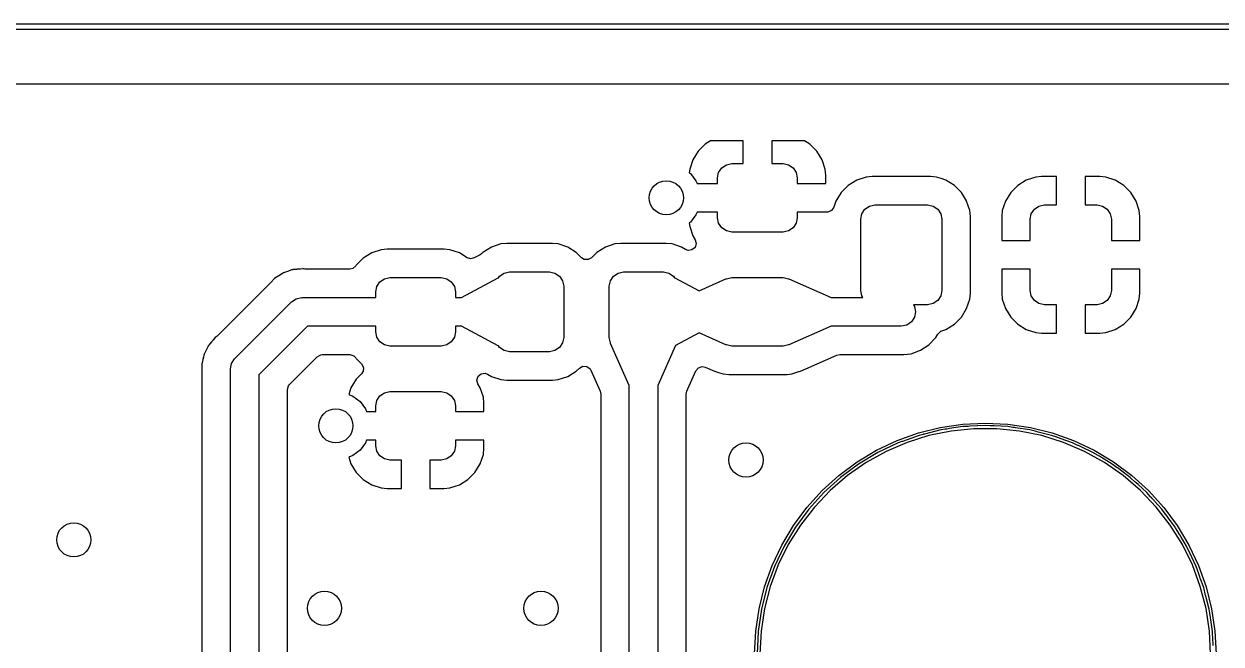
# Model space of a CAD drawing. Extents: x 1.18 to 9.06, y -3.74 to -1.97.
# Drawn here: x 6.777 to 7.604, y -2.395 to -1.967 of the extents above; entities that cross this region are included whole.
import ezdxf

# ---------------------------------------------------------------- set-up
doc = ezdxf.new("R2010")
doc.units = 0
doc.header["$MEASUREMENT"] = 0
doc.layers.add('BLACK', color=7, linetype='CONTINUOUS')

msp = doc.modelspace()

# ---------------------------------------------------------------- linework, layer by layer
at = {"layer": 'BLACK', "linetype": 'CONTINUOUS'}
for p, q in [((1.1811, -1.96654), (9.05512, -1.96654)), ((9.05315, -1.97047), (1.18307, -1.97047)), ((1.22535, -2.00787), (9.01087, -2.00787)), ((7.24731, -2.04952), (7.24243, -2.0544)), ((7.25099, -2.04724), (7.24731, -2.04952)), ((7.27362, -2.04724), (7.25099, -2.04724)), ((7.27362, -2.06299), (7.27362, -2.04724)), ((7.29331, -2.04724), (7.29331, -2.06299)), ((7.31594, -2.04724), (7.29331, -2.04724)), ((7.31962, -2.04952), (7.31594, -2.04724)), ((7.3245, -2.0544), (7.31962, -2.04952)), ((7.24243, -2.0544), (7.2388, -2.06027)), ((7.32812, -2.06027), (7.3245, -2.0544)), ((7.23663, -2.06682), (7.23638, -2.0693)), ((7.2388, -2.06027), (7.23663, -2.06682)), ((7.23663, -2.06682), (7.23663, -2.06682)), ((7.2388, -2.06027), (7.2388, -2.06027)), ((7.25665, -2.06907), (7.25879, -2.06587)), ((7.25879, -2.06587), (7.26198, -2.06374)), ((7.26198, -2.06374), (7.26575, -2.06299)), ((7.26575, -2.06299), (7.27362, -2.06299)), ((7.29331, -2.06299), (7.30118, -2.06299)), ((7.30118, -2.06299), (7.30495, -2.06374)), ((7.30495, -2.06374), (7.30814, -2.06587)), ((7.30814, -2.06587), (7.31027, -2.06907)), ((7.3303, -2.06682), (7.32812, -2.06027)), ((7.32812, -2.06027), (7.32812, -2.06027)), ((7.33071, -2.07087), (7.3303, -2.06682)), ((7.23638, -2.0693), (7.23718, -2.06991)), ((7.23718, -2.06991), (7.24093, -2.0748)), ((7.24093, -2.0748), (7.24175, -2.07677)), ((7.25591, -2.07283), (7.25665, -2.06907)), ((7.25591, -2.07677), (7.25591, -2.07283)), ((7.31027, -2.06907), (7.31102, -2.07283)), ((7.31102, -2.07283), (7.31102, -2.07677)), ((7.33071, -2.07677), (7.33071, -2.07087)), ((7.33071, -2.07087), (7.33071, -2.07087)), ((7.35209, -2.07442), (7.34621, -2.07804)), ((7.35865, -2.07224), (7.35209, -2.07442)), ((7.35209, -2.07442), (7.35209, -2.07442)), ((7.3627, -2.07183), (7.35865, -2.07224)), ((7.35865, -2.07224), (7.35865, -2.07224)), ((7.40305, -2.07183), (7.3627, -2.07183)), ((7.3627, -2.07183), (7.3627, -2.07183)), ((7.4071, -2.07224), (7.40305, -2.07183)), ((7.40305, -2.07183), (7.40305, -2.07183)), ((7.41038, -2.07333), (7.4071, -2.07224)), ((7.4071, -2.07224), (7.4071, -2.07224)), ((7.41365, -2.07442), (7.41038, -2.07333)), ((7.41953, -2.07804), (7.41365, -2.07442)), ((7.41365, -2.07442), (7.41365, -2.07442)), ((7.46923, -2.07443), (7.46335, -2.07806)), ((7.47578, -2.07226), (7.46923, -2.07443)), ((7.46923, -2.07443), (7.46923, -2.07443)), ((7.47982, -2.07185), (7.47578, -2.07226)), ((7.47578, -2.07226), (7.47578, -2.07226)), ((7.49016, -2.07185), (7.47982, -2.07185)), ((7.49016, -2.09154), (7.49016, -2.07185)), ((7.52018, -2.07185), (7.50984, -2.07185)), ((7.50984, -2.07185), (7.50984, -2.09154)), ((7.52422, -2.07226), (7.52018, -2.07185)), ((7.53077, -2.07443), (7.52422, -2.07226)), ((7.52422, -2.07226), (7.52422, -2.07226)), ((7.53665, -2.07806), (7.53077, -2.07443)), ((7.53077, -2.07443), (7.53077, -2.07443)), ((7.24175, -2.07677), (7.25591, -2.07677)), ((7.31102, -2.07677), (7.33071, -2.07677)), ((7.34133, -2.08293), (7.3377, -2.08881)), ((7.34621, -2.07804), (7.34133, -2.08293)), ((7.34133, -2.08293), (7.34133, -2.08293)), ((7.34621, -2.07804), (7.34621, -2.07804)), ((7.42442, -2.08293), (7.41953, -2.07804)), ((7.41953, -2.07804), (7.41953, -2.07804)), ((7.428, -2.08874), (7.42442, -2.08293)), ((7.42442, -2.08293), (7.42442, -2.08293)), ((7.45847, -2.08294), (7.45485, -2.08881)), ((7.46335, -2.07806), (7.45847, -2.08294)), ((7.54153, -2.08294), (7.53665, -2.07806)), ((7.54515, -2.08881), (7.54153, -2.08294)), ((7.3377, -2.08881), (7.33628, -2.09311)), ((7.3377, -2.08881), (7.3377, -2.08881)), ((7.35771, -2.09442), (7.3609, -2.09228)), ((7.3609, -2.09228), (7.36467, -2.09154)), ((7.36467, -2.09154), (7.40108, -2.09154)), ((7.40108, -2.09154), (7.40485, -2.09228)), ((7.40485, -2.09228), (7.40804, -2.09442)), ((7.42804, -2.08881), (7.428, -2.08874)), ((7.43022, -2.09536), (7.42804, -2.08881)), ((7.45485, -2.08881), (7.45268, -2.09537)), ((7.45485, -2.08881), (7.45485, -2.08881)), ((7.47483, -2.09442), (7.47802, -2.09228)), ((7.47802, -2.09228), (7.48179, -2.09154)), ((7.48179, -2.09154), (7.49016, -2.09154)), ((7.50984, -2.09154), (7.51821, -2.09154)), ((7.51821, -2.09154), (7.52198, -2.09228)), ((7.52198, -2.09228), (7.52517, -2.09442)), ((7.54732, -2.09537), (7.54515, -2.08881)), ((7.54515, -2.08881), (7.54515, -2.08881)), ((7.24093, -2.09843), (7.23718, -2.10332)), ((7.24175, -2.09646), (7.24093, -2.09843)), ((7.25591, -2.09646), (7.24175, -2.09646)), ((7.25591, -2.10039), (7.25591, -2.09646)), ((7.25665, -2.10416), (7.25591, -2.10039)), ((7.31102, -2.10039), (7.31027, -2.10416)), ((7.33164, -2.09646), (7.31102, -2.09646)), ((7.31102, -2.09646), (7.31102, -2.10039)), ((7.33217, -2.09643), (7.33164, -2.09646)), ((7.33471, -2.09537), (7.33217, -2.09643)), ((7.33628, -2.09311), (7.33471, -2.09537)), ((7.35482, -2.10138), (7.35557, -2.09761)), ((7.35557, -2.09761), (7.35771, -2.09442)), ((7.40804, -2.09442), (7.41018, -2.09761)), ((7.41018, -2.09761), (7.41093, -2.10138)), ((7.43063, -2.09941), (7.43022, -2.09536)), ((7.43063, -2.11614), (7.43063, -2.09941)), ((7.45268, -2.09537), (7.45226, -2.09941)), ((7.45226, -2.09941), (7.45226, -2.11614)), ((7.45268, -2.09537), (7.45268, -2.09537)), ((7.47195, -2.10138), (7.4727, -2.09761)), ((7.4727, -2.09761), (7.47483, -2.09442)), ((7.52517, -2.09442), (7.5273, -2.09761)), ((7.5273, -2.09761), (7.52805, -2.10138)), ((7.54774, -2.09941), (7.54732, -2.09537)), ((7.54732, -2.09537), (7.54732, -2.09537)), ((7.54774, -2.11614), (7.54774, -2.09941)), ((7.54774, -2.09941), (7.54774, -2.09941)), ((7.23718, -2.10332), (7.23638, -2.10393)), ((7.23638, -2.10393), (7.23663, -2.10641)), ((7.23663, -2.10641), (7.2388, -2.11296)), ((7.25879, -2.10735), (7.25665, -2.10416)), ((7.26198, -2.10949), (7.25879, -2.10735)), ((7.26575, -2.11024), (7.26198, -2.10949)), ((7.30495, -2.10949), (7.30118, -2.11024)), ((7.30814, -2.10735), (7.30495, -2.10949)), ((7.31027, -2.10416), (7.30814, -2.10735)), ((7.35482, -2.15059), (7.35482, -2.10138)), ((7.41093, -2.10138), (7.41093, -2.15059)), ((7.47195, -2.11614), (7.47195, -2.10138)), ((7.52805, -2.10138), (7.52805, -2.11614)), ((7.2388, -2.11296), (7.2388, -2.11296)), ((7.2388, -2.11296), (7.24042, -2.11558)), ((7.24042, -2.11558), (7.24115, -2.11823)), ((7.30118, -2.11024), (7.26575, -2.11024)), ((7.43063, -2.13583), (7.43063, -2.11614)), ((7.45226, -2.11614), (7.47195, -2.11614)), ((7.52805, -2.11614), (7.54774, -2.11614)), ((7.01696, -2.12461), (7.01108, -2.12824)), ((7.02351, -2.12244), (7.01696, -2.12461)), ((7.01696, -2.12461), (7.01696, -2.12461)), ((7.02756, -2.12203), (7.02351, -2.12244)), ((7.02351, -2.12244), (7.02351, -2.12244)), ((7.06693, -2.12203), (7.02756, -2.12203)), ((7.02756, -2.12203), (7.02756, -2.12203)), ((7.07098, -2.12244), (7.06693, -2.12203)), ((7.07753, -2.12461), (7.07098, -2.12244)), ((7.07098, -2.12244), (7.07098, -2.12244)), ((7.08295, -2.12795), (7.07753, -2.12461)), ((7.09177, -2.12599), (7.08781, -2.12811)), ((7.09292, -2.12514), (7.09177, -2.12599)), ((7.09375, -2.1243), (7.09292, -2.12514)), ((7.09963, -2.12068), (7.09375, -2.1243)), ((7.10619, -2.1185), (7.09963, -2.12068)), ((7.09963, -2.12068), (7.09963, -2.12068)), ((7.11024, -2.11809), (7.10619, -2.1185)), ((7.10619, -2.1185), (7.10619, -2.1185)), ((7.14173, -2.11809), (7.11024, -2.11809)), ((7.11024, -2.11809), (7.11024, -2.11809)), ((7.14578, -2.1185), (7.14173, -2.11809)), ((7.15234, -2.12068), (7.14578, -2.1185)), ((7.14578, -2.1185), (7.14578, -2.1185)), ((7.15821, -2.1243), (7.15234, -2.12068)), ((7.1619, -2.12799), (7.15821, -2.1243)), ((7.15821, -2.1243), (7.15821, -2.1243)), ((7.17249, -2.1243), (7.16881, -2.12799)), ((7.17837, -2.12068), (7.17249, -2.1243)), ((7.18493, -2.1185), (7.17837, -2.12068)), ((7.17837, -2.12068), (7.17837, -2.12068)), ((7.18898, -2.11809), (7.18493, -2.1185)), ((7.18493, -2.1185), (7.18493, -2.1185)), ((7.22047, -2.11809), (7.18898, -2.11809)), ((7.18898, -2.11809), (7.18898, -2.11809)), ((7.22452, -2.1185), (7.22047, -2.11809)), ((7.23108, -2.12068), (7.22452, -2.1185)), ((7.22452, -2.1185), (7.22452, -2.1185)), ((7.2337, -2.1223), (7.23108, -2.12068)), ((7.23108, -2.12068), (7.23108, -2.12068)), ((7.23108, -2.12068), (7.23108, -2.12068)), ((7.23548, -2.12296), (7.2337, -2.1223)), ((7.23821, -2.12262), (7.23548, -2.12296)), ((7.24032, -2.12086), (7.23821, -2.12262)), ((7.24115, -2.11823), (7.24032, -2.12086)), ((7.00597, -2.13349), (7.00392, -2.13533)), ((7.00619, -2.13312), (7.00597, -2.13349)), ((7.01108, -2.12824), (7.00619, -2.13312)), ((7.08512, -2.12866), (7.08295, -2.12795)), ((7.08781, -2.12811), (7.08512, -2.12866)), ((7.16365, -2.12911), (7.1619, -2.12799)), ((7.16639, -2.12931), (7.16365, -2.12911)), ((7.16881, -2.12799), (7.16639, -2.12931)), ((6.94938, -2.14257), (6.94731, -2.14477)), ((6.9496, -2.14238), (6.94938, -2.14257)), ((6.94983, -2.14219), (6.9496, -2.14238)), ((6.9496, -2.14238), (6.9496, -2.14238)), ((6.95005, -2.14202), (6.94983, -2.1422)), ((6.94983, -2.1422), (6.94983, -2.14219)), ((6.95263, -2.14043), (6.95005, -2.14202)), ((6.95515, -2.13877), (6.95263, -2.14043)), ((6.95541, -2.13864), (6.95515, -2.13877)), ((6.95567, -2.13851), (6.95541, -2.13864)), ((6.95541, -2.13864), (6.95541, -2.13864)), ((6.95593, -2.13839), (6.95567, -2.13851)), ((6.95567, -2.13851), (6.95567, -2.13851)), ((6.9588, -2.13744), (6.95593, -2.13839)), ((6.96164, -2.13641), (6.9588, -2.13744)), ((6.96192, -2.13634), (6.96164, -2.13641)), ((6.96221, -2.13628), (6.96192, -2.13634)), ((6.96192, -2.13634), (6.96192, -2.13634)), ((6.96249, -2.13622), (6.96221, -2.13628)), ((6.96221, -2.13628), (6.96221, -2.13628)), ((6.9649, -2.13601), (6.96249, -2.13622)), ((6.9655, -2.13596), (6.9649, -2.13601)), ((6.96593, -2.13591), (6.9655, -2.13596)), ((6.96678, -2.13581), (6.96593, -2.13591)), ((6.96711, -2.13581), (6.96678, -2.13581)), ((6.96732, -2.1358), (6.96711, -2.13581)), ((6.96758, -2.13578), (6.96732, -2.1358)), ((6.96937, -2.13562), (6.96758, -2.13578)), ((6.9703, -2.13576), (6.96937, -2.13562)), ((6.97101, -2.13581), (6.9703, -2.13576)), ((7.00181, -2.13581), (6.97101, -2.13581)), ((7.00392, -2.13533), (7.00181, -2.13581)), ((7.02257, -2.14462), (7.02576, -2.14248)), ((7.02576, -2.14248), (7.02953, -2.14173)), ((7.02953, -2.14173), (7.06496, -2.14173)), ((7.06496, -2.14173), (7.06873, -2.14248)), ((7.06873, -2.14248), (7.07192, -2.14462)), ((7.07898, -2.15538), (7.10422, -2.1419)), ((7.10422, -2.1419), (7.10444, -2.14188)), ((7.10444, -2.14188), (7.10525, -2.14068)), ((7.10525, -2.14068), (7.10844, -2.13854)), ((7.10844, -2.13854), (7.1122, -2.1378)), ((7.1122, -2.1378), (7.13976, -2.1378)), ((7.13976, -2.1378), (7.14353, -2.13854)), ((7.14353, -2.13854), (7.14672, -2.14068)), ((7.14672, -2.14068), (7.14886, -2.14387)), ((7.18185, -2.14387), (7.18399, -2.14068)), ((7.18399, -2.14068), (7.18718, -2.13854)), ((7.18718, -2.13854), (7.19094, -2.1378)), ((7.19094, -2.1378), (7.2185, -2.1378)), ((7.2185, -2.1378), (7.22227, -2.13854)), ((7.22227, -2.13854), (7.22546, -2.14068)), ((7.22546, -2.14068), (7.22625, -2.14185)), ((7.22625, -2.14185), (7.22625, -2.14185)), ((7.22625, -2.14185), (7.22648, -2.1419)), ((7.22648, -2.1419), (7.24309, -2.15077)), ((7.24309, -2.15077), (7.26168, -2.14261)), ((7.26168, -2.14261), (7.26179, -2.14261)), ((7.26179, -2.14261), (7.26198, -2.14248)), ((7.26198, -2.14248), (7.26575, -2.14173)), ((7.26575, -2.14173), (7.30118, -2.14173)), ((7.30118, -2.14173), (7.30495, -2.14248)), ((7.30495, -2.14248), (7.3051, -2.14258)), ((7.3051, -2.14258), (7.30525, -2.14261)), ((7.30525, -2.14261), (7.33437, -2.15539)), ((7.43063, -2.15256), (7.43063, -2.13583)), ((7.47195, -2.13583), (7.45226, -2.13583)), ((7.45226, -2.13583), (7.45226, -2.15256)), ((7.47195, -2.15059), (7.47195, -2.13583)), ((7.54774, -2.13583), (7.52805, -2.13583)), ((7.52805, -2.13583), (7.52805, -2.15059)), ((7.54774, -2.15256), (7.54774, -2.13583)), ((6.94731, -2.14477), (6.91001, -2.18206)), ((7.01969, -2.15157), (7.02043, -2.14781)), ((7.02043, -2.14781), (7.02257, -2.14462)), ((7.07192, -2.14462), (7.07405, -2.14781)), ((7.07405, -2.14781), (7.0748, -2.15157)), ((7.14886, -2.14387), (7.14961, -2.14764)), ((7.14961, -2.14764), (7.14961, -2.18307)), ((7.1811, -2.14764), (7.18185, -2.14387)), ((7.1811, -2.18307), (7.1811, -2.14764)), ((7.35557, -2.15436), (7.35482, -2.15059)), ((7.41093, -2.15059), (7.41018, -2.15436)), ((7.4727, -2.15436), (7.47195, -2.15059)), ((7.52805, -2.15059), (7.5273, -2.15436)), ((6.92217, -2.19776), (6.96154, -2.15839)), ((6.96154, -2.15839), (6.96474, -2.15626)), ((6.96154, -2.15839), (6.96154, -2.15839)), ((6.96474, -2.15626), (6.9685, -2.15551)), ((6.9685, -2.15551), (6.9685, -2.15551)), ((6.9685, -2.15551), (7.01969, -2.15551)), ((7.01969, -2.15551), (7.01969, -2.15157)), ((7.0748, -2.15157), (7.0748, -2.15551)), ((7.0748, -2.15551), (7.07885, -2.15551)), ((7.07885, -2.15551), (7.07888, -2.15546)), ((7.07888, -2.15546), (7.07898, -2.15538)), ((7.33437, -2.15539), (7.33449, -2.15551)), ((7.33449, -2.15551), (7.35634, -2.15551)), ((7.35634, -2.15551), (7.35557, -2.15436)), ((7.40804, -2.15755), (7.40485, -2.15968)), ((7.41018, -2.15436), (7.40804, -2.15755)), ((7.42804, -2.16316), (7.43022, -2.15661)), ((7.43022, -2.15661), (7.43063, -2.15256)), ((7.45226, -2.15256), (7.45268, -2.1566)), ((7.45268, -2.1566), (7.45268, -2.1566)), ((7.45268, -2.1566), (7.45485, -2.16315)), ((7.47483, -2.15755), (7.4727, -2.15436)), ((7.47802, -2.15968), (7.47483, -2.15755)), ((7.52517, -2.15755), (7.52198, -2.15968)), ((7.5273, -2.15436), (7.52517, -2.15755)), ((7.54515, -2.16315), (7.54732, -2.1566)), ((7.54732, -2.1566), (7.54774, -2.15256)), ((7.54732, -2.1566), (7.54732, -2.1566)), ((7.54774, -2.15256), (7.54774, -2.15256)), ((7.40108, -2.16043), (7.3912, -2.16043)), ((7.3912, -2.16043), (7.39197, -2.16159)), ((7.39197, -2.16159), (7.39272, -2.16535)), ((7.39272, -2.16535), (7.39197, -2.16912)), ((7.40485, -2.15968), (7.40108, -2.16043)), ((7.42442, -2.16904), (7.42804, -2.16316)), ((7.45485, -2.16315), (7.45485, -2.16315)), ((7.45485, -2.16315), (7.45847, -2.16903)), ((7.48179, -2.16043), (7.47802, -2.15968)), ((7.49016, -2.16043), (7.48179, -2.16043)), ((7.49016, -2.18012), (7.49016, -2.16043)), ((7.51821, -2.16043), (7.50984, -2.16043)), ((7.50984, -2.16043), (7.50984, -2.18012)), ((7.52198, -2.15968), (7.51821, -2.16043)), ((7.54153, -2.16903), (7.54515, -2.16315)), ((7.54515, -2.16315), (7.54515, -2.16315)), ((6.97258, -2.1752), (6.93898, -2.2088)), ((7.01969, -2.1752), (6.97258, -2.1752)), ((7.01969, -2.17913), (7.01969, -2.1752)), ((7.07888, -2.1752), (7.0748, -2.1752)), ((7.0748, -2.1752), (7.0748, -2.17913)), ((7.07898, -2.17533), (7.07888, -2.1752)), ((7.10422, -2.18881), (7.07898, -2.17533)), ((7.33437, -2.17532), (7.30525, -2.1881)), ((7.33451, -2.17522), (7.33437, -2.17532)), ((7.33452, -2.1752), (7.33451, -2.17522)), ((7.38287, -2.1752), (7.33452, -2.1752)), ((7.38664, -2.17445), (7.38287, -2.1752)), ((7.38983, -2.17231), (7.38664, -2.17445)), ((7.39197, -2.16912), (7.38983, -2.17231)), ((7.41365, -2.17755), (7.41953, -2.17393)), ((7.41953, -2.17393), (7.42442, -2.16904)), ((7.45847, -2.16903), (7.46335, -2.17391)), ((7.46335, -2.17391), (7.46923, -2.17753)), ((7.53077, -2.17753), (7.53665, -2.17391)), ((7.53665, -2.17391), (7.54153, -2.16903)), ((6.90872, -2.18309), (6.9074, -2.18466)), ((6.90948, -2.18252), (6.90872, -2.18309)), ((6.91001, -2.18206), (6.90948, -2.18252)), ((7.02043, -2.1829), (7.01969, -2.17913)), ((7.02257, -2.18609), (7.02043, -2.1829)), ((7.07405, -2.1829), (7.07192, -2.18609)), ((7.0748, -2.17913), (7.07405, -2.1829)), ((7.14961, -2.18307), (7.14886, -2.18684)), ((7.18185, -2.18684), (7.1811, -2.18307)), ((7.24309, -2.17994), (7.22681, -2.18863)), ((7.26168, -2.1881), (7.24309, -2.17994)), ((7.402, -2.18814), (7.40674, -2.18312)), ((7.40674, -2.18312), (7.40814, -2.18068)), ((7.40814, -2.18068), (7.41014, -2.17878)), ((7.41014, -2.17878), (7.41084, -2.17849)), ((7.41084, -2.17849), (7.41365, -2.17755)), ((7.46923, -2.17753), (7.46923, -2.17753)), ((7.46923, -2.17753), (7.47578, -2.1797)), ((7.47578, -2.1797), (7.47578, -2.1797)), ((7.47578, -2.1797), (7.47982, -2.18012)), ((7.47982, -2.18012), (7.47982, -2.18012)), ((7.47982, -2.18012), (7.49016, -2.18012)), ((7.50984, -2.18012), (7.52018, -2.18012)), ((7.52018, -2.18012), (7.52422, -2.1797)), ((7.52018, -2.18012), (7.52018, -2.18012)), ((7.52422, -2.1797), (7.53077, -2.17753)), ((7.52422, -2.1797), (7.52422, -2.1797)), ((7.53077, -2.17753), (7.53077, -2.17753)), ((6.90254, -2.19185), (6.90118, -2.19455)), ((6.90381, -2.18911), (6.90254, -2.19185)), ((6.90396, -2.18887), (6.90381, -2.18911)), ((6.90412, -2.18861), (6.90396, -2.18886)), ((6.90396, -2.18886), (6.90396, -2.18887)), ((6.90428, -2.18838), (6.90412, -2.18861)), ((6.90412, -2.18861), (6.90412, -2.18861)), ((6.90622, -2.18606), (6.90428, -2.18838)), ((6.90702, -2.18505), (6.90622, -2.18606)), ((6.90725, -2.18482), (6.90702, -2.18505)), ((6.9074, -2.18466), (6.90725, -2.18482)), ((7.02576, -2.18823), (7.02257, -2.18609)), ((7.02953, -2.18898), (7.02576, -2.18823)), ((7.06496, -2.18898), (7.02953, -2.18898)), ((7.06873, -2.18823), (7.06496, -2.18898)), ((7.07192, -2.18609), (7.06873, -2.18823)), ((7.10446, -2.18886), (7.10422, -2.18881)), ((7.10525, -2.19003), (7.10446, -2.18886)), ((7.10446, -2.18886), (7.10446, -2.18886)), ((7.10844, -2.19216), (7.10525, -2.19003)), ((7.1122, -2.19291), (7.10844, -2.19216)), ((7.14353, -2.19216), (7.13976, -2.19291)), ((7.14672, -2.19003), (7.14353, -2.19216)), ((7.14886, -2.18684), (7.14672, -2.19003)), ((7.18198, -2.18703), (7.18185, -2.18684)), ((7.18198, -2.18714), (7.18198, -2.18703)), ((7.19476, -2.21626), (7.18198, -2.18714)), ((7.22681, -2.18863), (7.21469, -2.21626)), ((7.26183, -2.18812), (7.26168, -2.1881)), ((7.26198, -2.18823), (7.26183, -2.18812)), ((7.26575, -2.18898), (7.26198, -2.18823)), ((7.30118, -2.18898), (7.26575, -2.18898)), ((7.30495, -2.18823), (7.30118, -2.18898)), ((7.30514, -2.1881), (7.30495, -2.18823)), ((7.30525, -2.1881), (7.30514, -2.1881)), ((7.38973, -2.1943), (7.39623, -2.19194)), ((7.39623, -2.19194), (7.402, -2.18814)), ((6.89996, -2.19969), (6.89959, -2.20127)), ((6.90028, -2.19833), (6.89996, -2.19969)), ((6.90065, -2.19655), (6.90028, -2.19833)), ((6.9009, -2.19537), (6.90065, -2.19655)), ((6.90098, -2.1951), (6.9009, -2.19537)), ((6.90108, -2.19482), (6.90098, -2.1951)), ((6.90098, -2.1951), (6.90098, -2.1951)), ((6.90118, -2.19455), (6.90108, -2.19482)), ((6.90108, -2.19482), (6.90108, -2.19482)), ((6.92004, -2.20096), (6.92217, -2.19776)), ((6.96011, -2.21553), (6.97931, -2.19633)), ((6.97931, -2.19633), (6.98173, -2.19501)), ((6.98173, -2.19501), (6.98276, -2.1949)), ((6.98276, -2.1949), (7.00181, -2.1949)), ((7.00181, -2.1949), (7.00445, -2.19568)), ((7.00445, -2.19568), (7.00597, -2.19722)), ((7.00597, -2.19722), (7.00619, -2.19758)), ((7.00619, -2.19758), (7.00989, -2.20129)), ((7.13976, -2.19291), (7.1122, -2.19291)), ((7.31688, -2.20472), (7.33833, -2.19531)), ((7.33833, -2.19531), (7.34029, -2.1949)), ((7.34029, -2.1949), (7.38459, -2.1949)), ((7.38459, -2.1949), (7.38973, -2.1943)), ((7.38459, -2.1949), (7.38459, -2.1949)), ((6.89952, -2.20185), (6.8995, -2.20213)), ((6.8995, -2.20213), (6.89959, -2.20515)), ((6.89955, -2.20155), (6.89952, -2.20185)), ((6.89952, -2.20185), (6.89952, -2.20185)), ((6.89959, -2.20127), (6.89955, -2.20155)), ((6.89955, -2.20155), (6.89955, -2.20155)), ((6.89959, -2.20515), (6.89959, -2.6255)), ((6.91929, -2.20472), (6.92004, -2.20096)), ((6.91929, -2.63012), (6.91929, -2.20472)), ((6.93898, -2.2088), (6.93898, -2.63008)), ((7.00989, -2.20819), (7.00621, -2.21188)), ((7.00989, -2.20129), (7.01121, -2.2037)), ((7.01102, -2.20644), (7.00989, -2.20819)), ((7.01121, -2.2037), (7.01102, -2.20644)), ((7.09038, -2.20985), (7.0925, -2.20809)), ((7.0925, -2.20809), (7.09523, -2.20775)), ((7.09523, -2.20775), (7.097, -2.20841)), ((7.097, -2.20841), (7.09963, -2.21003)), ((7.15234, -2.21003), (7.15821, -2.20641)), ((7.15821, -2.20641), (7.16045, -2.20417)), ((7.16045, -2.20417), (7.16287, -2.20285)), ((7.16287, -2.20285), (7.16561, -2.20305)), ((7.16561, -2.20305), (7.16781, -2.20469)), ((7.16781, -2.20469), (7.16838, -2.20566)), ((7.16838, -2.20566), (7.17477, -2.22022)), ((7.23545, -2.21846), (7.2409, -2.20604)), ((7.2409, -2.20604), (7.24267, -2.20394)), ((7.24267, -2.20394), (7.2453, -2.20312)), ((7.2453, -2.20312), (7.24734, -2.20353)), ((7.24734, -2.20353), (7.25369, -2.20632)), ((7.25369, -2.20632), (7.25662, -2.20724)), ((7.25662, -2.20724), (7.25973, -2.20827)), ((7.25973, -2.20827), (7.26378, -2.20868)), ((7.26378, -2.20868), (7.30315, -2.20868)), ((7.30315, -2.20868), (7.30409, -2.20858)), ((7.30315, -2.20868), (7.30315, -2.20868)), ((7.30315, -2.20868), (7.30315, -2.20868)), ((7.30409, -2.20858), (7.3072, -2.20827)), ((7.3072, -2.20827), (7.31214, -2.20663)), ((7.31214, -2.20663), (7.31225, -2.2066)), ((7.31225, -2.2066), (7.31324, -2.20632)), ((7.31324, -2.20632), (7.31688, -2.20472)), ((6.95868, -2.21899), (6.95946, -2.21635)), ((6.95946, -2.21635), (6.96011, -2.21553)), ((7.00621, -2.21188), (7.00258, -2.21775)), ((7.08956, -2.21248), (7.09038, -2.20985)), ((7.09029, -2.21513), (7.08956, -2.21248)), ((7.0919, -2.21775), (7.09029, -2.21513)), ((7.09963, -2.21003), (7.10619, -2.2122)), ((7.10619, -2.2122), (7.11024, -2.21262)), ((7.11024, -2.21262), (7.14173, -2.21262)), ((7.14173, -2.21262), (7.14395, -2.21239)), ((7.14173, -2.21262), (7.14173, -2.21262)), ((7.14173, -2.21262), (7.14173, -2.21262)), ((7.14395, -2.21239), (7.14578, -2.2122)), ((7.14578, -2.2122), (7.15234, -2.21003)), ((7.19486, -2.2164), (7.19476, -2.21626)), ((7.19488, -2.21641), (7.19486, -2.2164)), ((7.19488, -2.45655), (7.19488, -2.21641)), ((7.21469, -2.21626), (7.21457, -2.21638)), ((7.21457, -2.21638), (7.21457, -2.46063)), ((6.95868, -2.25394), (6.95868, -2.21899)), ((7.00258, -2.21775), (7.00103, -2.22243)), ((7.00103, -2.22243), (7.00394, -2.22364)), ((7.00258, -2.21775), (7.00258, -2.21775)), ((7.00394, -2.22364), (7.00883, -2.22739)), ((7.02043, -2.22655), (7.02257, -2.22336)), ((7.02257, -2.22336), (7.02576, -2.22122)), ((7.02576, -2.22122), (7.02953, -2.22047)), ((7.02953, -2.22047), (7.06496, -2.22047)), ((7.06496, -2.22047), (7.06873, -2.22122)), ((7.06873, -2.22122), (7.07192, -2.22336)), ((7.07192, -2.22336), (7.07405, -2.22655)), ((7.09408, -2.2243), (7.0919, -2.21775)), ((7.0919, -2.21775), (7.0919, -2.21775)), ((7.09449, -2.22835), (7.09408, -2.2243)), ((7.17477, -2.22022), (7.17518, -2.22218)), ((7.17518, -2.22218), (7.17518, -2.44637)), ((7.23427, -2.22218), (7.23468, -2.22022)), ((7.23427, -2.40157), (7.23427, -2.22218)), ((7.23468, -2.22022), (7.23545, -2.21846)), ((7.00883, -2.22739), (7.01258, -2.23228)), ((7.01258, -2.23228), (7.0134, -2.23425)), ((7.01969, -2.23031), (7.02043, -2.22655)), ((7.01969, -2.23425), (7.01969, -2.23031)), ((7.07405, -2.22655), (7.0748, -2.23031)), ((7.0748, -2.23031), (7.0748, -2.23425)), ((7.09449, -2.23425), (7.09449, -2.22835)), ((7.09449, -2.22835), (7.09449, -2.22835)), ((7.0134, -2.23425), (7.01969, -2.23425)), ((7.0748, -2.23425), (7.09449, -2.23425)), ((7.37993, -2.25426), (7.39466, -2.24899)), ((7.39466, -2.24899), (7.40984, -2.24519)), ((7.39802, -2.24996), (7.39517, -2.25067)), ((7.3982, -2.24991), (7.39802, -2.24996)), ((7.39827, -2.24989), (7.3982, -2.24991)), ((7.39886, -2.24975), (7.39827, -2.24989)), ((7.39827, -2.24989), (7.39827, -2.24989)), ((7.41018, -2.24691), (7.39886, -2.24975)), ((7.41737, -2.24766), (7.40192, -2.25083)), ((7.40984, -2.24519), (7.42532, -2.24289)), ((7.41324, -2.24646), (7.41018, -2.24691)), ((7.41342, -2.24643), (7.41324, -2.24646)), ((7.41358, -2.24639), (7.41342, -2.24643)), ((7.41413, -2.24632), (7.41358, -2.24639)), ((7.41358, -2.24639), (7.41358, -2.24639)), ((7.41445, -2.24628), (7.41413, -2.24632)), ((7.4163, -2.24601), (7.41445, -2.24628)), ((7.42549, -2.24464), (7.4163, -2.24601)), ((7.43306, -2.24606), (7.41737, -2.24766)), ((7.42532, -2.24289), (7.44094, -2.24213)), ((7.42873, -2.24448), (7.42549, -2.24464)), ((7.42892, -2.24447), (7.42873, -2.24448)), ((7.42917, -2.24444), (7.42892, -2.24447)), ((7.43026, -2.24441), (7.42917, -2.24444)), ((7.42917, -2.24444), (7.42917, -2.24444)), ((7.44094, -2.24388), (7.43026, -2.24441)), ((7.44883, -2.24606), (7.43306, -2.24606)), ((7.44094, -2.24213), (7.45657, -2.24289)), ((7.44435, -2.24405), (7.44094, -2.24388)), ((7.44453, -2.24405), (7.44435, -2.24405)), ((7.44483, -2.24405), (7.44453, -2.24405)), ((7.44487, -2.24405), (7.44483, -2.24405)), ((7.44613, -2.24414), (7.44487, -2.24405)), ((7.44487, -2.24405), (7.44487, -2.24405)), ((7.44697, -2.24418), (7.44613, -2.24414)), ((7.4564, -2.24464), (7.44697, -2.24418)), ((7.46452, -2.24766), (7.44883, -2.24606)), ((7.45993, -2.24517), (7.4564, -2.24464)), ((7.4564, -2.24464), (7.4564, -2.24464)), ((7.4564, -2.24464), (7.4564, -2.24464)), ((7.45657, -2.24289), (7.47205, -2.24519)), ((7.4601, -2.24519), (7.45993, -2.24517)), ((7.46054, -2.24522), (7.4601, -2.24519)), ((7.46099, -2.2453), (7.46054, -2.24522)), ((7.46054, -2.24522), (7.46054, -2.24522)), ((7.46054, -2.24522), (7.46054, -2.24522)), ((7.46054, -2.24522), (7.46054, -2.24522)), ((7.46191, -2.24546), (7.46099, -2.2453)), ((7.47171, -2.24691), (7.46191, -2.24546)), ((7.47997, -2.25083), (7.46452, -2.24766)), ((7.47532, -2.24782), (7.47171, -2.24691)), ((7.47205, -2.24519), (7.48723, -2.24899)), ((7.47549, -2.24786), (7.47532, -2.24782)), ((7.47601, -2.24795), (7.47549, -2.24786)), ((7.47746, -2.24836), (7.47601, -2.24795)), ((7.47601, -2.24795), (7.47601, -2.24795)), ((7.48672, -2.25067), (7.47746, -2.24836)), ((7.48723, -2.24899), (7.50196, -2.25426)), ((6.95868, -2.6255), (6.95868, -2.25394)), ((7.01258, -2.25591), (7.00883, -2.2608)), ((7.0134, -2.25394), (7.01258, -2.25591)), ((7.01969, -2.25394), (7.0134, -2.25394)), ((7.01969, -2.25787), (7.01969, -2.25394)), ((7.02043, -2.26164), (7.01969, -2.25787)), ((7.0748, -2.25787), (7.07405, -2.26164)), ((7.09449, -2.25394), (7.0748, -2.25394)), ((7.0748, -2.25394), (7.0748, -2.25787)), ((7.09449, -2.25984), (7.09449, -2.25394)), ((7.36578, -2.26095), (7.37993, -2.25426)), ((7.3806, -2.25589), (7.36661, -2.2625)), ((7.38687, -2.25556), (7.37237, -2.26178)), ((7.3832, -2.25496), (7.3806, -2.25589)), ((7.3806, -2.25589), (7.3806, -2.25589)), ((7.38337, -2.25489), (7.3832, -2.25496)), ((7.38364, -2.2548), (7.38337, -2.25489)), ((7.39517, -2.25067), (7.38364, -2.2548)), ((7.40192, -2.25083), (7.38687, -2.25556)), ((7.49502, -2.25556), (7.47997, -2.25083)), ((7.49038, -2.25198), (7.48672, -2.25067)), ((7.49054, -2.25204), (7.49038, -2.25198)), ((7.49074, -2.25209), (7.49054, -2.25204)), ((7.49113, -2.2522), (7.49074, -2.25209)), ((7.49261, -2.25278), (7.49113, -2.2522)), ((7.50129, -2.25589), (7.49261, -2.25278)), ((7.50952, -2.26178), (7.49502, -2.25556)), ((7.50259, -2.2565), (7.50129, -2.25589)), ((7.50129, -2.25589), (7.50129, -2.25589)), ((7.50129, -2.25589), (7.50129, -2.25589)), ((7.50129, -2.25589), (7.50129, -2.25589)), ((7.50129, -2.25589), (7.50129, -2.25589)), ((7.50196, -2.25426), (7.51611, -2.26095)), ((7.50495, -2.25762), (7.50259, -2.2565)), ((7.5051, -2.25769), (7.50495, -2.25762)), ((7.50575, -2.25794), (7.5051, -2.25769)), ((7.50723, -2.2587), (7.50575, -2.25794)), ((7.00394, -2.26455), (7.00103, -2.26575)), ((7.00103, -2.26575), (7.00258, -2.27044)), ((7.00883, -2.2608), (7.00394, -2.26455)), ((7.02257, -2.26483), (7.02043, -2.26164)), ((7.02576, -2.26697), (7.02257, -2.26483)), ((7.07192, -2.26483), (7.06873, -2.26697)), ((7.07405, -2.26164), (7.07192, -2.26483)), ((7.0919, -2.27044), (7.09408, -2.26389)), ((7.09408, -2.26389), (7.09449, -2.25984)), ((7.09408, -2.26389), (7.09408, -2.26389)), ((7.09449, -2.25984), (7.09449, -2.25984)), ((7.35236, -2.269), (7.36578, -2.26095)), ((7.36661, -2.2625), (7.35334, -2.27046)), ((7.37237, -2.26178), (7.35858, -2.26943)), ((7.51528, -2.2625), (7.50723, -2.2587)), ((7.52331, -2.26943), (7.50952, -2.26178)), ((7.5189, -2.26467), (7.51528, -2.2625)), ((7.51611, -2.26095), (7.52953, -2.269)), ((7.51904, -2.26475), (7.5189, -2.26467)), ((7.51973, -2.26511), (7.51904, -2.26475)), ((7.52047, -2.26558), (7.51973, -2.26511)), ((7.51973, -2.26511), (7.51973, -2.26511)), ((7.52117, -2.26604), (7.52047, -2.26558)), ((7.52855, -2.27046), (7.52117, -2.26604)), ((7.00258, -2.27044), (7.00258, -2.27044)), ((7.00258, -2.27044), (7.00621, -2.27631)), ((7.02953, -2.26772), (7.02576, -2.26697)), ((7.0374, -2.26772), (7.02953, -2.26772)), ((7.0374, -2.2874), (7.0374, -2.26772)), ((7.06496, -2.26772), (7.05709, -2.26772)), ((7.05709, -2.26772), (7.05709, -2.2874)), ((7.06873, -2.26697), (7.06496, -2.26772)), ((7.08828, -2.27631), (7.0919, -2.27044)), ((7.0919, -2.27044), (7.0919, -2.27044)), ((7.33979, -2.27832), (7.35236, -2.269)), ((7.35334, -2.27046), (7.34091, -2.27968)), ((7.35858, -2.26943), (7.34563, -2.27844)), ((7.53626, -2.27844), (7.52331, -2.26943)), ((7.53207, -2.27307), (7.52855, -2.27046)), ((7.52953, -2.269), (7.5421, -2.27832)), ((7.5322, -2.27316), (7.53207, -2.27307)), ((7.53293, -2.27363), (7.5322, -2.27316)), ((7.53429, -2.27472), (7.53293, -2.27363)), ((7.53293, -2.27363), (7.53293, -2.27363)), ((7.54098, -2.27968), (7.53429, -2.27472)), ((7.00621, -2.27631), (7.01109, -2.28119)), ((7.01109, -2.28119), (7.01696, -2.28482)), ((7.07752, -2.28482), (7.0834, -2.28119)), ((7.0834, -2.28119), (7.08828, -2.27631)), ((7.3282, -2.28883), (7.33979, -2.27832)), ((7.34091, -2.27968), (7.32944, -2.29007)), ((7.34563, -2.27844), (7.33366, -2.28872)), ((7.54823, -2.28872), (7.53626, -2.27844)), ((7.54175, -2.28037), (7.54098, -2.27968)), ((7.54436, -2.28274), (7.54175, -2.28037)), ((7.5421, -2.27832), (7.55369, -2.28883)), ((7.54447, -2.28284), (7.54436, -2.28274)), ((7.54521, -2.28343), (7.54447, -2.28284)), ((7.01696, -2.28482), (7.01696, -2.28482)), ((7.01696, -2.28482), (7.02352, -2.28699)), ((7.02352, -2.28699), (7.02352, -2.28699)), ((7.02352, -2.28699), (7.02756, -2.2874)), ((7.02756, -2.2874), (7.0374, -2.2874)), ((7.0374, -2.2874), (7.0374, -2.2874)), ((7.05709, -2.2874), (7.06693, -2.2874)), ((7.06693, -2.2874), (7.07097, -2.28699)), ((7.06693, -2.2874), (7.06693, -2.2874)), ((7.07097, -2.28699), (7.07752, -2.28482)), ((7.07752, -2.28482), (7.07752, -2.28482)), ((7.31769, -2.30042), (7.3282, -2.28883)), ((7.32944, -2.29007), (7.31905, -2.30154)), ((7.33366, -2.28872), (7.3228, -2.30015)), ((7.54647, -2.28466), (7.54521, -2.28343)), ((7.54521, -2.28343), (7.54521, -2.28343)), ((7.55245, -2.29007), (7.54647, -2.28466)), ((7.55909, -2.30015), (7.54823, -2.28872)), ((7.55516, -2.29306), (7.55245, -2.29007)), ((7.55245, -2.29007), (7.55245, -2.29007)), ((7.55245, -2.29007), (7.55245, -2.29007)), ((7.55369, -2.28883), (7.5642, -2.30042)), ((7.55562, -2.29357), (7.55516, -2.29306)), ((7.55573, -2.29368), (7.55562, -2.29357)), ((7.55646, -2.29439), (7.55573, -2.29368)), ((7.5576, -2.29575), (7.55646, -2.29439)), ((7.55796, -2.29615), (7.5576, -2.29575)), ((7.56284, -2.30154), (7.55796, -2.29615)), ((7.30837, -2.31299), (7.31769, -2.30042)), ((7.31905, -2.30154), (7.30983, -2.31397)), ((7.3228, -2.30015), (7.31314, -2.31262)), ((7.56875, -2.31262), (7.55909, -2.30015)), ((7.56477, -2.30414), (7.56284, -2.30154)), ((7.5642, -2.30042), (7.57352, -2.31299)), ((7.56576, -2.30547), (7.56477, -2.30414)), ((7.56585, -2.30559), (7.56576, -2.30547)), ((7.56656, -2.30643), (7.56585, -2.30559)), ((7.56755, -2.30789), (7.56656, -2.30643)), ((7.57206, -2.31397), (7.56755, -2.30789)), ((7.30032, -2.32641), (7.30837, -2.31299)), ((7.30983, -2.31397), (7.30187, -2.32724)), ((7.31314, -2.31262), (7.3048, -2.32601)), ((7.57709, -2.32601), (7.56875, -2.31262)), ((7.57242, -2.31457), (7.57206, -2.31397)), ((7.57467, -2.31832), (7.57242, -2.31457)), ((7.57352, -2.31299), (7.58157, -2.32641)), ((7.57475, -2.31844), (7.57467, -2.31832)), ((7.5754, -2.31941), (7.57475, -2.31844)), ((7.57625, -2.32095), (7.5754, -2.31941)), ((7.57739, -2.32285), (7.57625, -2.32095)), ((7.58001, -2.32724), (7.57739, -2.32285)), ((7.29363, -2.34056), (7.30032, -2.32641)), ((7.30187, -2.32724), (7.29526, -2.34123)), ((7.3048, -2.32601), (7.29785, -2.34017)), ((7.58404, -2.34017), (7.57709, -2.32601)), ((7.58226, -2.33199), (7.58001, -2.32724)), ((7.58157, -2.32641), (7.58826, -2.34056)), ((7.58232, -2.33211), (7.58226, -2.33199)), ((7.58292, -2.3332), (7.58232, -2.33211)), ((7.28836, -2.35529), (7.29363, -2.34056)), ((7.29785, -2.34017), (7.29237, -2.35496)), ((7.58359, -2.3348), (7.58292, -2.3332)), ((7.58292, -2.3332), (7.58292, -2.3332)), ((7.58292, -2.3332), (7.58292, -2.3332)), ((7.58663, -2.34123), (7.58359, -2.3348)), ((7.58952, -2.35496), (7.58404, -2.34017)), ((7.58826, -2.34056), (7.59353, -2.35529)), ((7.29526, -2.34123), (7.29005, -2.3558)), ((7.29526, -2.34123), (7.29526, -2.34123)), ((7.58846, -2.34635), (7.58663, -2.34123)), ((7.58663, -2.34123), (7.58663, -2.34123)), ((7.58663, -2.34123), (7.58663, -2.34123)), ((7.58663, -2.34123), (7.58663, -2.34123)), ((7.58663, -2.34123), (7.58663, -2.34123)), ((7.58851, -2.34648), (7.58846, -2.34635)), ((7.58902, -2.34768), (7.58851, -2.34648)), ((7.58923, -2.34836), (7.58902, -2.34768)), ((7.58952, -2.34931), (7.58923, -2.34836)), ((7.59184, -2.3558), (7.58952, -2.34931)), ((7.28456, -2.37047), (7.28836, -2.35529)), ((7.29005, -2.3558), (7.28628, -2.37081)), ((7.29237, -2.35496), (7.28842, -2.37023)), ((7.59347, -2.37023), (7.58952, -2.35496)), ((7.59321, -2.36126), (7.59184, -2.3558)), ((7.59184, -2.3558), (7.59184, -2.3558)), ((7.59184, -2.3558), (7.59184, -2.3558)), ((7.59353, -2.35529), (7.59733, -2.37047)), ((7.59325, -2.36138), (7.59321, -2.36126)), ((7.59365, -2.36269), (7.59325, -2.36138)), ((7.59397, -2.36428), (7.59365, -2.36269)), ((7.594, -2.36439), (7.59397, -2.36428)), ((7.5956, -2.37081), (7.594, -2.36439)), ((7.28226, -2.38595), (7.28456, -2.37047)), ((7.28628, -2.37081), (7.28402, -2.3861)), ((7.28842, -2.37023), (7.28603, -2.38582)), ((7.59586, -2.38582), (7.59347, -2.37023)), ((7.596, -2.3735), (7.5956, -2.37081)), ((7.59646, -2.37656), (7.596, -2.3735)), ((7.59733, -2.37047), (7.59963, -2.38595)), ((7.59648, -2.37669), (7.59646, -2.37656)), ((7.59676, -2.37809), (7.59648, -2.37669)), ((7.59692, -2.37966), (7.59676, -2.37809)), ((7.59693, -2.37978), (7.59692, -2.37966)), ((7.59788, -2.38612), (7.59693, -2.37978)), ((7.2815, -2.40157), (7.28226, -2.38595)), ((7.28401, -2.38612), (7.28325, -2.40157)), ((7.28402, -2.3861), (7.28401, -2.38612)), ((7.28603, -2.38582), (7.28523, -2.40157)), ((7.59666, -2.40157), (7.59586, -2.38582)), ((7.59817, -2.39212), (7.59788, -2.38612)), ((7.59963, -2.38595), (7.60039, -2.40157)), ((7.59818, -2.39224), (7.59817, -2.39212)), ((7.59833, -2.39372), (7.59818, -2.39224)), ((7.59835, -2.39586), (7.59833, -2.39372)), ((7.59833, -2.39372), (7.59833, -2.39372))]:
    msp.add_line(p, q, dxfattribs=at)
at = {"layer": 'BLACK'}
for centre in [(7.22047, -2.08661), (6.99213, -2.24409), (7.27559, -2.26772), (6.81102, -2.32283), (6.98425, -2.37008), (7.13386, -2.37008)]:
    msp.add_circle(centre, 0.01181, dxfattribs=at)

doc.saveas('drawing.dxf')
